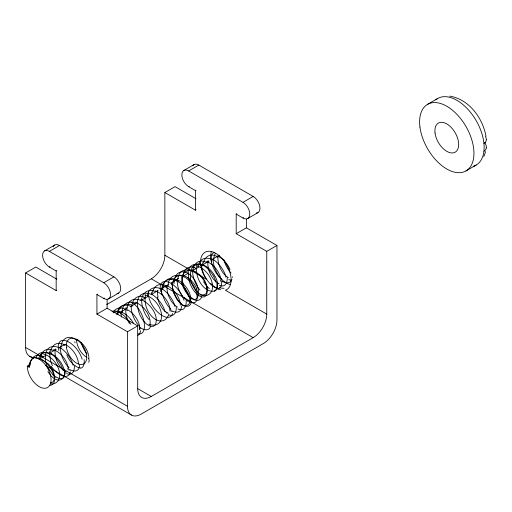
<?xml version="1.0" encoding="UTF-8"?>
<svg xmlns="http://www.w3.org/2000/svg" width="512" height="512" viewBox="0 0 512 512"><rect width="100%" height="100%" fill="white"/><g stroke="black" fill="none" stroke-linecap="round" stroke-linejoin="round"><path stroke-width="0.77" d="M486.394 139.661L485.658 136.269M130.88 306.547L137.67 302.355C137.03 309.901 140.134 317.587 145.363 322.982C147.782 325.549 152.742 328.378 155.45 324.742C158.976 314.835 150.374 304.179 141.92 299.904A17.126 11.149 52.9 0 0 140.858 299.526M181.83 277.133L188.621 272.941C187.974 280.486 191.085 288.173 196.314 293.568C198.733 296.134 203.693 298.963 206.4 295.322C209.926 285.421 201.318 274.765 192.87 270.49M486.355 147.872L486.189 145.619L485.101 143.021A36.685 21.178 0 0 0 484.685 142.317M178.464 278.541L171.674 282.726M127.52 307.955L120.723 312.141M168.109 285.862A17.126 11.117 67.3 0 1 168.198 284.685C168.96 271.738 184.134 273.76 189.894 281.581C196.448 285.338 203.078 309.722 187.776 300.883M485.658 151.584L483.827 156.608M31.475 359.904L32.883 358.573A10.618 6.131 60 0 0 33.088 358.368M44.576 250.886L54.765 244.998M183.834 170.483L194.022 164.602M56.806 270.605L56.173 270.97L49.376 267.046A9.606 5.549 60 0 1 42.586 255.283A9.606 5.549 60 0 1 49.376 251.36L59.565 245.478L113.914 276.851A9.606 5.549 60 0 1 120.512 286.656A9.606 5.549 60 0 1 117.03 293.466M196.07 190.202L195.43 190.566L188.64 186.643A9.606 5.549 60 0 1 181.843 174.88A9.606 5.549 60 0 1 188.64 170.957L198.829 165.075L253.178 196.448A9.606 5.549 60 0 1 259.776 206.253A9.606 5.549 60 0 1 256.294 213.062M31.75 357.03A19.213 11.091 -60 0 1 25.6 347.45L25.6 272.934L35.789 267.046L56.806 279.181M106.694 304.557L151.277 278.816A19.213 11.091 -60 0 0 164.864 255.283L164.864 192.531L175.053 186.643L196.07 198.778M49.376 267.046L50.016 266.682M188.64 186.643L189.274 186.278M25.6 272.934L56.173 290.579L56.806 290.214M164.864 192.531L195.43 210.176L196.07 209.811M49.376 251.36L103.725 282.739L113.914 276.851M188.64 170.957L242.982 202.336L253.178 196.448M236.826 213.734L236.192 214.099L236.192 233.709L266.758 251.36L266.758 314.112A19.213 11.091 -60 0 1 253.178 337.645L151.277 396.48A19.213 11.091 -60 0 1 137.69 388.634L137.69 325.882L127.501 331.763L96.928 314.112L96.928 294.502L97.568 294.138M427.571 104.339L437.76 98.458M96.928 294.502L103.725 298.426L104.358 298.054M236.192 214.099L242.982 218.022L243.622 217.658M108.525 298.899L118.714 293.018M247.789 218.496L257.978 212.614M96.928 314.112L107.117 308.23L137.69 325.882M236.192 233.709L246.381 227.827L276.954 245.478L276.954 320A19.213 11.091 -60 0 1 263.366 343.533L141.088 414.125A19.213 11.091 -60 0 1 127.501 406.285L25.6 347.45M29.011 365.094L29.434 364.845M39.622 358.963L45.965 355.302M49.395 353.325L56.154 349.421M59.584 347.443L65.075 344.269M116.87 314.368L117.293 314.125M147.866 296.474L141.101 300.378A17.126 11.149 67.1 0 1 141.306 299.27M151.29 294.496L158.054 290.592M161.478 288.614L168.243 284.71M198.81 267.059L192.051 270.963A17.126 11.149 67.1 0 1 192.256 269.856M202.24 265.082L209.005 261.178M212.429 259.194L219.194 255.29M266.758 251.36L276.954 245.478M465.997 170.899L476.186 165.018M33.344 357.619A16.813 9.709 60 0 1 50.381 374.797A16.813 9.709 60 0 1 41.216 387.642A16.813 9.709 60 0 1 27.296 366.08L28.986 365.376A2.4 1.184 6.3 0 1 29.491 365.786M473.274 166.368L474.374 165.914M218.157 288.973L217.792 289.088M49.645 385.299C55.232 385.619 55.219 378.426 53.734 374.643C51.462 367.859 46.547 361.792 40.019 358.739M449.747 96.122C469.024 99.309 482.515 117.741 485.984 136.09M134.758 303.642L135.155 303.808M164.864 255.283L206.202 279.155A21.619 12.48 60 0 1 204.627 252.48A21.619 12.48 60 0 1 226.995 265.395A21.619 12.48 60 0 1 225.421 290.246L266.758 314.112M151.277 278.816L253.178 337.645M137.267 388.39L151.277 396.48M29.581 356.25L33.709 358.63M45.414 365.389L131.482 415.078M27.296 366.08L28.998 367.059A2.4 1.184 6.3 0 0 29.498 366.733M188.294 296.128L187.942 295.699M246.381 219.251L246.381 227.827M195.43 190.566L195.43 210.176M127.501 331.763L127.501 406.285M107.117 299.648L107.117 308.23M56.173 270.97L56.173 290.579M224.051 288.294A21.152 10.669 34.7 0 1 219.45 287.712M103.725 282.739A9.606 5.549 60 0 1 110.515 294.502A9.606 5.549 60 0 1 103.725 298.426M53.248 246.784A9.606 5.549 60 0 1 59.565 245.478M242.982 202.336A9.606 5.549 60 0 1 249.779 214.099A9.606 5.549 60 0 1 242.982 218.022M192.794 165.83A9.606 5.549 60 0 1 198.829 165.075M220.557 289.754A21.267 13.702 62.4 0 1 210.771 283.456M209.318 288.64A21.152 12.224 65 0 1 203.565 281.728M230.208 284.486A21.619 12.48 60 0 1 215.194 271.328A21.619 12.48 60 0 1 211.309 251.75M86.739 357.254A14.413 8.32 60 0 1 76.55 339.61M435.878 99.782A38.426 22.189 60 0 1 476.186 120.646A38.426 22.189 60 0 1 474.099 165.984M29.299 367.226A14.688 9.619 66.8 0 1 30.362 363.085M28.858 366.976A19.264 11.123 60 0 1 31.494 359.936M38.829 358.829A14.752 9.99 56.7 0 1 39.546 358.982M41.715 359.706A14.803 9.6 52.6 0 1 47.386 363.693M47.674 363.219A14.861 8.941 50.6 0 1 54.33 375.872M54.176 375.846A14.963 7.482 53.2 0 1 53.766 380.627A15.034 7.053 56.8 0 1 51.149 382.797M51.168 382.81A15.117 6.989 61.1 0 1 50.259 382.861M38.547 358.682A15.59 9.76 68.7 0 1 41.12 354.253M41.062 354.144A15.795 10.778 60.8 0 1 45.376 352.531M45.363 352.506A15.923 10.714 55.8 0 1 51.45 353.882M51.437 353.837A16.051 10.278 52 0 1 57.51 358.349A16.211 9.581 50.5 0 1 62.214 364.826A16.346 8.787 51.2 0 1 64.493 371.571M64.429 371.558A16.582 8.16 53.8 0 1 64.275 375.635M64.179 375.552A16.346 7.725 56.1 0 1 63.821 376.621M64.147 377.056A16.736 7.795 57.6 0 1 55.757 376.762M55.846 377.312A17.062 8.333 65.8 0 1 52.826 374.618M52.864 374.509A17.056 8.768 67.7 0 1 49.466 369.664M65.229 372.454A17.126 9.453 69.2 0 1 47.878 371.462M49.133 370.016A17.126 9.818 69.5 0 1 47.923 367.52M29.939 365.542A17.126 11.213 66.8 0 1 41.856 355.795M41.856 356.09A17.126 11.264 53.5 0 1 43.45 356.685M42.81 353.837A17.126 11.072 52.5 0 1 59.085 370.368A17.126 11.072 52.5 0 1 51.002 383.942M38.957 358.355A17.126 11.149 52.9 0 1 40.019 358.784M33.395 357.741A17.126 11.296 53.7 0 1 38.963 358.566M33.44 357.696A2.08 1.203 60 0 1 33.043 358.298M64.422 370.912A17.126 8.48 53.6 0 1 64.589 371.942M50.509 353.53A17.126 8.653 52.8 0 1 63.155 370.445M35.789 357.843A17.126 11.206 53.2 0 1 50.074 354.266M39.315 358.662A17.126 11.149 67.1 0 1 39.405 358.099M40.109 358.509A17.126 11.27 66.5 0 1 53.389 350.547M53.542 349.683A17.126 11.059 52.4 0 1 68.23 368.589M67.891 368.486A17.126 8.602 53 0 1 68.154 370.042M70.31 371.891A17.126 8.403 54 0 1 51.296 366.374M52.352 365.702A17.126 9.869 69.5 0 1 49.914 353.651M49.485 353.382A17.126 11.168 67.1 0 1 49.939 350.912M50.605 351.347A17.126 11.411 65.4 0 1 63.859 344.512M63.827 344.941A17.126 11.117 52.7 0 1 64.896 345.453M64.896 344.416A17.126 10.982 52.1 0 1 78.438 363.955M79.52 365.011A17.126 8.384 54.1 0 1 70.022 369.786M70.118 370.24A17.126 8.326 65.6 0 1 68.922 369.408M69.114 367.763A17.126 8.518 66.6 0 1 60.192 347.853M60.858 348.026A17.126 11.181 67 0 1 76.486 340.013M65.478 371.61A17.126 11.098 67.4 0 1 55.245 348.806M58.861 350.47A17.126 8.518 53.4 0 1 66.63 341.011A17.126 8.518 53.4 0 1 82.15 359.174M66.31 372.115A17.126 8.442 66.2 0 1 65.498 371.546M74.4 365.99A17.126 8.288 65.4 0 1 66.547 373.53M60.454 347.872A17.126 8.538 53.3 0 1 73.107 365.35M45.555 355.11A17.126 11.194 53.1 0 1 60.294 348.205M47.654 367.661A17.126 11.11 67.3 0 1 45.504 355.021M76.518 339.078A17.126 10.784 51.5 0 1 88.922 358.445M88.506 358.259A17.126 8.442 53.8 0 1 88.595 359.245M89.203 359.706A17.126 8.326 54.4 0 1 88.762 362.349M75.437 365.875A17.126 10.938 68.1 0 1 66.829 354.97M80.39 367.872A17.126 8.416 66.1 0 1 75.706 366.138M84.128 359.622A17.126 7.968 62.2 0 1 80.589 368.262M87.027 354.048A17.126 8.608 67 0 1 81.254 342.771M74.957 342.797A17.126 11.059 67.6 0 1 74.854 341.702M117.21 314.534A17.126 11.117 67.3 0 1 117.254 314.099M117.178 314.067A17.126 11.149 52.9 0 1 131.667 306.765M112.019 311.411A17.126 8.518 53.4 0 1 130.79 324.301M113.101 312.832A17.126 11.181 67 0 1 127.437 310.592M127.469 309.664A17.126 10.784 51.5 0 1 139.872 329.03M139.456 328.845A17.126 8.442 53.8 0 1 139.546 329.83M140.499 330.592A17.126 8.326 54.4 0 1 137.35 335.552M121.574 317.037A17.126 8.538 66.7 0 1 121.12 314.182M120.678 313.939A17.126 10.989 67.9 0 1 120.781 312.179M121.914 312.698A17.126 11.194 66.9 0 1 134.778 303.078M131.104 302.387A17.126 8.403 66 0 1 143.846 320.787A17.126 8.403 66 0 1 138.125 333.882M119.942 308.762A16.966 11.514 62.8 0 1 131.776 305.165M134.976 302.157A17.126 11.085 52.5 0 1 149.939 325.229M150.656 325.99A17.126 8.186 55.4 0 1 140.186 327.622M140.25 328.262A17.126 8.48 66.4 0 1 139.45 327.603M139.622 326.451A17.126 8.608 67 0 1 131.13 306.714M131.84 306.714A17.126 11.206 66.8 0 1 143.757 296.96M137.274 302.138A17.126 11.648 62.2 0 1 140.704 295.04M127.162 307.776A17.126 11.302 53.8 0 1 140.845 300.474M129.357 323.488A17.126 11.059 67.6 0 1 126.131 307.245M143.757 297.261A17.126 11.264 53.5 0 1 145.35 297.856M144.704 295.002A17.126 11.072 52.5 0 1 161.459 313.818A17.126 11.072 52.5 0 1 148.838 324.218M148.992 319.507A17.126 8.806 67.7 0 1 141.645 300.749M141.549 299.424A17.126 11.27 66.5 0 1 143.987 293.645M144.307 293.376A17.126 11.674 61.3 0 1 155.29 291.482M155.443 290.854A17.126 11.059 52.4 0 1 170.131 309.76M169.786 309.658A17.126 8.602 53 0 1 170.054 311.206M172.506 313.453A17.126 8.403 54 0 1 158.432 312.8A17.126 8.403 54 0 1 148.595 292.115M151.386 294.547A17.126 11.168 67.1 0 1 151.84 292.077M168.525 314.944A17.126 11.085 67.5 0 1 152.902 317.485A17.126 11.085 67.5 0 1 145.766 294.643M147.456 296.275A17.126 11.194 53.1 0 1 162.195 289.37M166.323 312.083A17.126 8.48 53.6 0 1 166.49 313.114M152.403 294.701A17.126 8.653 52.8 0 1 165.056 311.616M140.832 295.034A17.126 11.206 53.2 0 1 152.077 294.688M152.506 292.518A17.126 11.411 65.4 0 1 165.76 285.683M165.728 286.112A17.126 11.117 52.7 0 1 166.797 286.618M166.797 285.587A17.126 10.982 52.1 0 1 180.339 305.12M181.421 306.176A17.126 8.384 54.1 0 1 171.917 310.95M172.019 311.405A17.126 8.326 65.6 0 1 170.822 310.579M170.957 309.229A17.126 8.518 66.6 0 1 162.534 294.118M161.862 293.965A17.126 10.63 68.9 0 1 161.677 288.73M161.702 293.939A16.979 10.579 68.8 0 1 161.517 291.949M158.048 297.203A17.126 11.098 67.4 0 1 157.741 290.4M160.755 291.642A17.126 8.518 53.4 0 1 168.531 282.176A17.126 8.518 53.4 0 1 184.051 300.346M167.354 313.12A17.126 10.413 69.3 0 1 157.472 297.126M168.205 313.286A17.126 8.442 66.2 0 1 167.392 312.717M176.301 307.162A17.126 8.288 65.4 0 1 168.448 314.701M162.355 289.043A17.126 8.538 53.3 0 1 175.002 306.522M177.338 307.046A17.126 10.938 68.1 0 1 167.053 285.242M186.17 300.858A17.126 8.384 65.9 0 1 177.869 308.902M162.758 289.197A17.126 11.181 67 0 1 178.387 281.178M178.419 280.25A17.126 10.784 51.5 0 1 190.816 299.616M190.406 299.43A17.126 8.442 53.8 0 1 190.496 300.416M191.443 301.178A17.126 8.326 54.4 0 1 181.171 304.634M181.133 303.424A17.126 8.538 66.7 0 1 172.07 284.768M171.629 284.525A17.126 10.989 67.9 0 1 171.731 282.765M174.029 283.597A17.126 11.194 66.9 0 1 186.758 272.73A17.126 11.194 66.9 0 1 198.547 294.56M183.827 297.875A17.126 11.059 67.6 0 1 177.504 278.195M184.71 297.99A17.126 9.011 68.3 0 1 184.122 297.261M187.77 301.178A17.126 8.877 67.9 0 1 184.634 298.253M201.606 296.57A17.126 8.186 55.4 0 1 191.136 298.208M191.2 298.842A17.126 8.48 66.4 0 1 190.4 298.189M190.406 298.08A17.126 8.602 67 0 1 188.39 296.019M188.339 294.752A17.126 9.011 68.3 0 1 182.246 277.402M182.79 277.299A17.126 11.206 66.8 0 1 194.701 267.546M188.032 272.646A17.126 11.206 53.2 0 1 202.925 266.022M191.808 270.112A17.126 11.149 52.9 0 1 192.87 270.541M178.112 278.362A17.126 11.302 53.8 0 1 191.795 271.059M194.707 267.846A17.126 11.264 53.5 0 1 196.294 268.442M195.654 265.587A17.126 11.072 52.5 0 1 212.41 284.403A17.126 11.072 52.5 0 1 199.789 294.803M199.936 290.086A17.126 8.806 67.7 0 1 192.595 271.334M214.266 291.078A17.126 11.11 67.3 0 1 200.909 283.718A17.126 11.11 67.3 0 1 197.062 265.67M216.864 283.315A17.126 7.91 60.5 0 1 214.502 291.168M217.274 282.669A17.126 8.48 53.6 0 1 217.44 283.693M203.354 265.286A17.126 8.653 52.8 0 1 216.006 282.195M192.96 270.266A17.126 11.27 66.5 0 1 206.24 262.304M206.394 261.44A17.126 11.059 52.4 0 1 221.075 280.346M220.736 280.243A17.126 8.602 53 0 1 220.998 281.792M221.606 282.195A17.126 8.403 54 0 1 218.074 288.838M217.549 288.403A17.126 7.93 61.3 0 1 201.338 264.358M202.336 265.133A17.126 11.168 67.1 0 1 202.79 262.662M203.456 263.104A17.126 11.411 65.4 0 1 216.71 256.262M216.678 256.698A17.126 11.117 52.7 0 1 217.741 257.203M217.747 256.173A17.126 10.982 52.1 0 1 230.003 269.632M231.994 279.462A17.126 8.384 54.1 0 1 222.867 281.536M232.365 276.762A17.126 8.384 54.1 0 1 232.346 277.51M222.97 281.99A17.126 8.326 65.6 0 1 221.773 281.165M221.965 279.514A17.126 8.518 66.6 0 1 213.037 259.61M213.709 259.782A17.126 11.181 67 0 1 215.334 253.344M218.33 283.366A17.126 11.098 67.4 0 1 208.09 260.563M211.68 262.214A17.126 8.538 53.3 0 1 214.598 252.326M219.155 283.872A17.126 8.442 66.2 0 1 218.342 283.302M227.245 277.741A17.126 8.288 65.4 0 1 219.398 285.286M213.306 259.622A17.126 8.538 53.3 0 1 225.952 277.101M198.406 266.861A17.126 11.194 53.1 0 1 213.146 259.955M231.014 272.966A17.126 8.538 66.7 0 1 223.693 259.136M219.059 256.448A17.126 11.117 67.3 0 1 219.149 255.27M228.288 277.632A17.126 10.938 68.1 0 1 218.003 255.821M231.354 280.294A17.126 8.384 65.9 0 1 228.819 279.488M161.696 292.006A17.094 10.918 68 0 1 162.381 285.907M162.246 285.786A16.71 11.187 64.9 0 1 163.226 283.654M163.283 283.718A16.96 11.443 63.8 0 1 165.638 281.018A16.71 11.405 60 0 1 171.002 279.386M171.034 279.507A16.403 10.982 55.1 0 1 173.37 279.878M173.35 279.744A16.646 11.027 54 0 1 177.389 281.389M177.395 281.261A16.403 10.387 51.6 0 1 183.469 286.272M183.296 286.445A16.102 9.382 50.5 0 1 185.152 288.774M185.312 288.698A16.339 9.306 50.5 0 1 187.776 292.922M187.917 292.941A16.115 8.538 51.5 0 1 189.69 299.43M190.112 299.757A15.904 7.808 53.9 0 1 185.555 305.549M185.664 305.766A15.546 7.251 62.5 0 1 184.134 305.581M184.102 305.453A15.782 7.43 63.5 0 1 181.338 304.058M181.35 303.955A15.571 7.693 66.3 0 1 177.069 299.488M177.114 299.45A15.462 8.256 68.6 0 1 173.894 293.178M173.856 293.184A15.347 9.107 69.5 0 1 172.512 286.31M172.55 286.31A15.245 9.709 68.2 0 1 173.549 280.294M173.542 280.275A15.149 10.17 64.6 0 1 176.877 276.39M176.851 276.352A15.021 10.253 59.6 0 1 187.878 277.786M187.846 277.818A14.925 9.402 51.5 0 1 193.178 282.835A14.854 8.595 50.5 0 1 196.8 289.062M196.57 289.043A14.669 7.718 51.7 0 1 197.312 291.302M197.44 291.36A14.906 7.584 52.6 0 1 197.862 294.79M198.118 295.014A14.72 7.123 54.6 0 1 195.514 299.258A14.842 6.854 60.2 0 1 193.363 299.526M193.19 298.726A14.707 6.88 62.9 0 1 181.984 283.93M182.042 283.91A14.758 9.101 69 0 1 182.003 277.594A14.771 9.734 66.4 0 1 184.32 272.774M184.314 272.762A14.829 10.093 61.8 0 1 188.698 270.586A14.867 10.061 56.7 0 1 194.336 271.59M194.323 271.539A14.938 9.683 52.6 0 1 200.051 275.565M200.346 275.085A15.04 9.05 50.6 0 1 207.072 287.885M206.861 287.827A15.181 7.59 53.2 0 1 206.669 292.211M206.72 292.282A15.27 7.162 56.8 0 1 203.846 294.912M203.859 294.925A15.366 7.104 61.1 0 1 200.365 294.253A15.488 7.456 65.1 0 1 195.501 290.029M195.514 290.074A15.597 8.147 68.1 0 1 192.301 284.87A15.744 9.043 69.5 0 1 190.189 277.888M190.72 277.939A15.93 9.978 68.7 0 1 193.645 265.786M193.581 265.67A16.154 11.014 60.8 0 1 197.997 264.026A16.301 10.976 55.8 0 1 204.211 265.408M204.198 265.363A16.435 10.522 52 0 1 210.419 269.984A16.678 9.856 50.5 0 1 214.144 274.886M213.984 274.938A16.435 9.152 50.7 0 1 214.97 276.653M215.296 276.627A16.749 9.005 51.2 0 1 217.574 283.526M217.51 283.514A16.992 8.365 53.8 0 1 217.35 287.693M217.254 287.603A16.749 7.917 56.1 0 1 216.89 288.704M216.986 288.826A17.114 7.968 57.6 0 1 214.394 290.97M114.227 312.493A15.142 10.221 63.8 0 1 114.803 312.224A15.238 10.387 58.7 0 1 119.469 311.802M119.443 311.731A15.341 10.163 54 0 1 126.208 314.874M126.195 314.867A15.443 9.606 51.1 0 1 130.899 319.603M130.976 319.552A15.571 8.87 50.5 0 1 133.549 323.635M117.85 314.65A16.787 10.944 67.1 0 1 118.976 309.85M118.893 309.766A16.544 11.11 64.6 0 1 119.629 308.442M486.227 147.872A8.902 5.139 0 0 1 484.013 151.264M485.203 142.4A7.507 4.333 0 0 1 483.936 143.379M486.336 139.661A10.611 6.125 0 0 1 485.248 142.413M66.49 347.418A14.413 8.32 60 0 0 82.97 364.218A14.413 8.32 60 0 0 80.192 342.483A14.413 8.32 60 0 0 66.49 347.418M419.949 127.078A38.426 22.189 60 0 0 463.91 171.872A38.426 22.189 60 0 0 456.486 113.92A38.426 22.189 60 0 0 419.949 127.078M435.046 133.005A16.813 9.709 60 0 0 454.278 152.602A16.813 9.709 60 0 0 451.027 127.251A16.813 9.709 60 0 0 435.046 133.005"/></g></svg>
